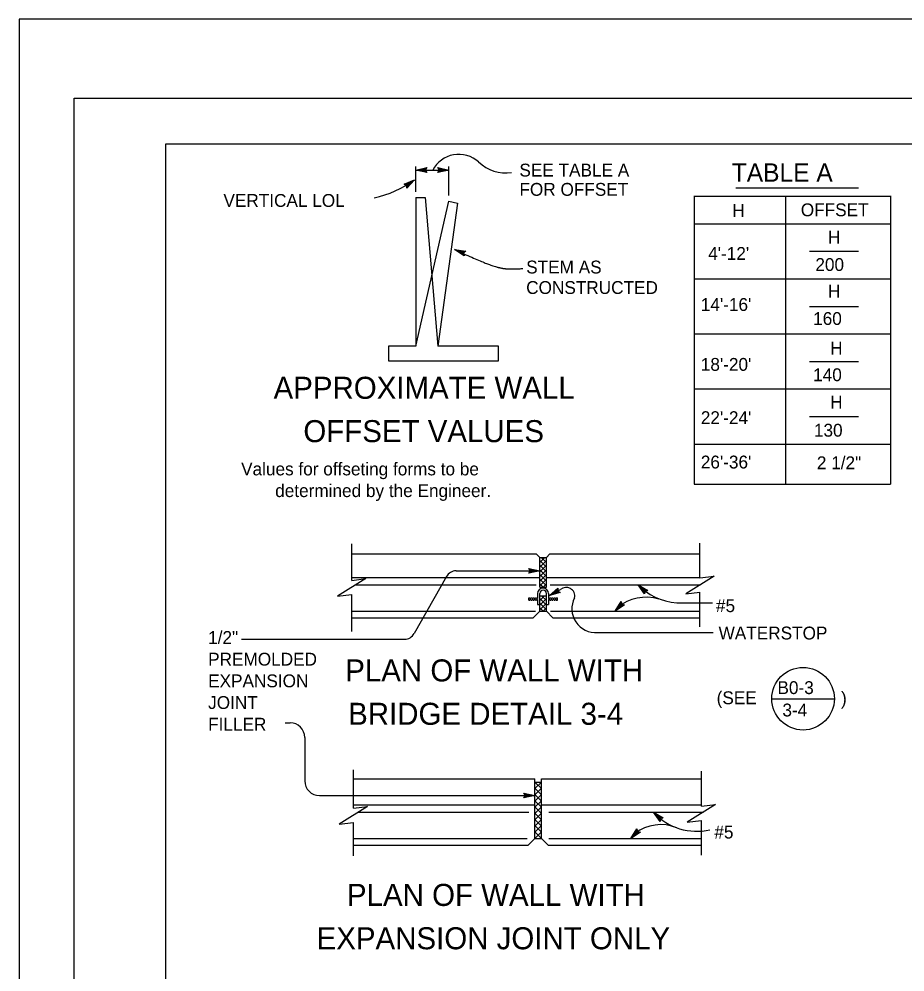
# Model space of a CAD drawing. Extents: x -894 to 866, y -472 to 714.
# Drawn here: x -894 to -411, y 195 to 714 of the extents above; entities that cross this region are included whole.
import ezdxf

# ---------------------------------------------------------------- set-up
doc = ezdxf.new("R2010")
doc.units = 0
for name, color, linetype in [('border_PLOTTING-ELEMENTS', 7, 'Continuous'), ('border_rw_22x34_Cut_Lines', 7, 'Continuous'), ('border_SHEET', 7, 'Continuous'), ('rd_QTY-TABLE', 7, 'Continuous'), ('str_Concrete-A', 7, 'Continuous'), ('str_Reinforcement-E', 7, 'Continuous'), ('str_Text-A', 7, 'Continuous')]:
    doc.layers.add(name, color=color, linetype=linetype)

msp = doc.modelspace()

# ---------------------------------------------------------------- linework, layer by layer
at = {"layer": 'border_PLOTTING-ELEMENTS'}
for points in [[(-894.04, -472.44), (865.96, -472.44), (865.96, 713.56), (-894.04, 713.56)], [(-864.04, 670.56), (835.96, 670.56), (835.96, -429.44), (-864.04, -429.44)]]:
    msp.add_lwpolyline(points, close=True, dxfattribs=at)
at = {"layer": 'border_rw_22x34_Cut_Lines'}
msp.add_lwpolyline([(-864.04, 670.56), (835.96, 670.56), (835.96, -429.44), (-864.04, -429.44)], close=True, dxfattribs=at)
at = {"layer": 'border_SHEET'}
for p, q in [((-814.04, 645.56), (810.96, 645.56)), ((-814.04, -404.44), (-814.04, 645.56))]:
    msp.add_line(p, q, dxfattribs=at)
at = {"layer": 'rd_QTY-TABLE'}
for p, q in [((-503.67, 621.63), (-436.83, 621.63)), ((-526.21, 617.29), (-526.21, 460.15)), ((-526.21, 617.08), (-419.32, 617.08)), ((-476.59, 617.29), (-476.59, 460.15)), ((-419.32, 617.29), (-419.32, 460.15)), ((-526.21, 602.08), (-419.32, 602.08)), ((-463.4, 587.08), (-436.83, 587.08)), ((-526.21, 572.08), (-419.32, 572.08)), ((-463.4, 557.08), (-436.83, 557.08)), ((-526.21, 542.08), (-419.32, 542.08)), ((-463.4, 527.08), (-436.83, 527.08)), ((-526.21, 512.08), (-419.32, 512.08)), ((-463.4, 497.08), (-436.83, 497.08)), ((-526.21, 482.08), (-419.32, 482.08)), ((-526.21, 460.15), (-419.32, 460.15))]:
    msp.add_line(p, q, dxfattribs=at)
at = {"layer": 'str_Concrete-A'}
for p, q in [((-677.88, 616.4), (-677.88, 535.4)), ((-677.88, 616.4), (-672.88, 616.4)), ((-677.88, 535.4), (-660, 614.38)), ((-672.88, 616.4), (-665.88, 535.4)), ((-655.12, 613.27), (-665.88, 535.4)), ((-660, 614.38), (-655.12, 613.27)), ((-677.88, 535.4), (-692.88, 535.4)), ((-692.88, 535.4), (-692.88, 527.4)), ((-632.88, 535.4), (-665.88, 535.4)), ((-632.88, 527.4), (-632.88, 535.4)), ((-692.88, 527.4), (-632.88, 527.4)), ((-712.81, 407.8), (-712.81, 427.74)), ((-523.21, 409.12), (-523.21, 428.08)), ((-712.81, 422.22), (-612.32, 422.22)), ((-610.39, 420.29), (-612.32, 422.22)), ((-606.79, 420.29), (-604.87, 422.22)), ((-604.87, 422.22), (-523.21, 422.22)), ((-610.39, 404.05), (-610.39, 420.29)), ((-610.39, 417.53), (-607.63, 420.29)), ((-610.39, 420.29), (-606.79, 420.29)), ((-610.39, 414.98), (-606.79, 418.58)), ((-610.39, 418.58), (-606.79, 414.98)), ((-610.39, 412.44), (-606.79, 416.04)), ((-610.39, 416.04), (-606.79, 412.44)), ((-609.56, 420.29), (-606.79, 417.53)), ((-606.79, 404.05), (-606.79, 420.29)), ((-610.39, 409.89), (-606.79, 413.49)), ((-610.39, 413.49), (-606.79, 409.89)), ((-610.39, 407.35), (-606.79, 410.95)), ((-610.39, 410.95), (-606.79, 407.35)), ((-712.81, 409.42), (-610.39, 409.42)), ((-610.39, 404.8), (-606.79, 408.4)), ((-610.39, 408.4), (-606.79, 404.8)), ((-610.39, 405.85), (-608.59, 404.05)), ((-608.59, 404.05), (-606.79, 405.85)), ((-606.79, 409.42), (-523.21, 409.42)), ((-712.81, 379.99), (-712.81, 400.12)), ((-611.59, 400.62), (-611.59, 397.92)), ((-610.39, 404.05), (-606.79, 404.05)), ((-610.39, 391.02), (-610.39, 400.62)), ((-606.79, 391.02), (-606.79, 400.62)), ((-605.59, 400.62), (-605.59, 397.92)), ((-523.21, 382.58), (-523.21, 401.44)), ((-616.39, 398.22), (-615.79, 398.22)), ((-616.39, 397.02), (-616.39, 398.22)), ((-616.39, 397.02), (-615.81, 397.02)), ((-615.79, 397.92), (-615.79, 398.22)), ((-615.79, 397.92), (-615.19, 397.92)), ((-615.79, 397.02), (-615.79, 397.32)), ((-615.79, 397.32), (-615.19, 397.32)), ((-615.19, 398.22), (-614.59, 398.22)), ((-615.19, 397.92), (-615.19, 398.22)), ((-615.19, 397.02), (-615.19, 397.32)), ((-615.19, 397.02), (-614.6, 397.02)), ((-614.59, 397.92), (-614.59, 398.22)), ((-614.59, 397.92), (-613.99, 397.92)), ((-614.59, 397.03), (-614.59, 397.32)), ((-614.59, 397.32), (-613.99, 397.32)), ((-613.99, 398.22), (-613.39, 398.22)), ((-613.99, 397.92), (-613.99, 398.22)), ((-613.99, 397.02), (-613.99, 397.32)), ((-613.99, 397.02), (-613.39, 397.02)), ((-613.39, 397.92), (-613.39, 398.22)), ((-613.39, 397.92), (-612.79, 397.92)), ((-613.39, 397.02), (-613.39, 397.32)), ((-613.39, 397.32), (-612.79, 397.32)), ((-613.39, 397.02), (-613.39, 397.03)), ((-612.79, 398.22), (-612.19, 398.22)), ((-612.79, 397.92), (-612.79, 398.22)), ((-612.79, 397.02), (-612.79, 397.32)), ((-612.79, 397.02), (-612.19, 397.02)), ((-612.19, 397.92), (-612.19, 398.22)), ((-612.19, 397.92), (-611.59, 397.92)), ((-612.19, 397.02), (-612.19, 397.32)), ((-612.19, 397.32), (-611.59, 397.32)), ((-611.59, 397.32), (-611.59, 394.62)), ((-611.59, 394.62), (-610.39, 394.62)), ((-610.39, 399.42), (-606.79, 399.42)), ((-610.39, 396.85), (-607.83, 399.42)), ((-610.39, 394.31), (-606.79, 397.91)), ((-610.39, 397.91), (-606.79, 394.31)), ((-610.39, 391.76), (-606.79, 395.36)), ((-610.39, 395.36), (-606.79, 391.76)), ((-609.36, 399.42), (-606.79, 396.85)), ((-606.79, 394.62), (-605.59, 394.62)), ((-605.59, 397.92), (-604.99, 397.92)), ((-605.59, 397.32), (-605.59, 394.62)), ((-605.59, 397.32), (-604.99, 397.32)), ((-604.99, 398.22), (-604.39, 398.22)), ((-604.99, 397.92), (-604.99, 398.22)), ((-604.99, 397.02), (-604.99, 397.32)), ((-604.99, 397.02), (-604.39, 397.02)), ((-604.39, 397.92), (-604.39, 398.22)), ((-604.39, 397.92), (-603.79, 397.92)), ((-604.39, 397.02), (-604.39, 397.32)), ((-604.39, 397.32), (-603.79, 397.32)), ((-603.79, 398.22), (-603.19, 398.22)), ((-603.79, 397.92), (-603.79, 398.22)), ((-603.79, 397.02), (-603.79, 397.32)), ((-603.79, 397.02), (-603.19, 397.02)), ((-603.19, 397.92), (-603.19, 398.22)), ((-603.19, 397.92), (-602.59, 397.92)), ((-603.19, 397.02), (-603.19, 397.32)), ((-603.19, 397.32), (-602.59, 397.32)), ((-602.59, 398.22), (-601.99, 398.22)), ((-602.59, 397.92), (-602.59, 398.22)), ((-602.59, 397.02), (-602.59, 397.32)), ((-602.59, 397.02), (-601.99, 397.02)), ((-601.99, 397.92), (-601.99, 398.22)), ((-601.99, 397.92), (-601.99, 397.93)), ((-601.99, 397.92), (-601.39, 397.92)), ((-601.99, 397.02), (-601.99, 397.32)), ((-601.99, 397.32), (-601.39, 397.32)), ((-601.39, 398.22), (-600.79, 398.22)), ((-601.39, 397.92), (-601.39, 398.22)), ((-601.39, 397.02), (-601.39, 397.32)), ((-601.39, 397.02), (-600.79, 397.02)), ((-600.79, 397.02), (-600.79, 398.22)), ((-613.99, 387.42), (-610.39, 391.02)), ((-610.39, 392.82), (-608.59, 391.02)), ((-610.39, 391.02), (-606.79, 391.02)), ((-608.59, 391.02), (-606.79, 392.82)), ((-603.19, 387.42), (-606.79, 391.02)), ((-712.81, 387.42), (-613.99, 387.42)), ((-603.19, 387.42), (-523.21, 387.42)), ((-711.89, 283.68), (-711.89, 304.66)), ((-522.29, 284.74), (-522.29, 303.95)), ((-711.89, 299.62), (-613.07, 299.62)), ((-613.07, 267.22), (-613.07, 299.62)), ((-613.07, 297.97), (-609.47, 294.37)), ((-613.07, 294.37), (-609.47, 297.97)), ((-613.07, 297.97), (-609.47, 297.97)), ((-609.47, 267.22), (-609.47, 299.62)), ((-609.47, 299.62), (-522.29, 299.62)), ((-613.07, 294.58), (-609.47, 290.98)), ((-613.07, 290.98), (-609.47, 294.58)), ((-613.07, 291.19), (-609.47, 287.59)), ((-613.07, 287.59), (-609.47, 291.19)), ((-711.89, 285.62), (-613.07, 285.62)), ((-613.07, 287.79), (-609.47, 284.19)), ((-613.07, 284.19), (-609.47, 287.79)), ((-609.47, 285.62), (-522.29, 285.62)), ((-613.07, 284.4), (-609.47, 280.8)), ((-613.07, 280.8), (-609.47, 284.4)), ((-613.07, 281), (-609.47, 277.4)), ((-613.07, 277.4), (-609.47, 281)), ((-711.89, 257.71), (-711.89, 276)), ((-613.07, 277.61), (-609.47, 274.01)), ((-613.07, 274.01), (-609.47, 277.61)), ((-522.29, 258.18), (-522.29, 277.06)), ((-613.07, 274.22), (-609.47, 270.62)), ((-613.07, 270.62), (-609.47, 274.22)), ((-613.07, 270.82), (-609.47, 267.22)), ((-613.07, 267.22), (-609.47, 270.82)), ((-616.67, 263.62), (-613.07, 267.22)), ((-613.07, 267.22), (-609.47, 267.22)), ((-605.87, 263.62), (-609.47, 267.22)), ((-711.89, 263.62), (-616.67, 263.62)), ((-605.87, 263.62), (-522.29, 263.62))]:
    msp.add_line(p, q, dxfattribs=at)
for points in [[(-523.21, 409.12), (-515.42, 410.1), (-530.78, 400.5), (-523.21, 401.44)], [(-712.74, 407.81), (-705.2, 408.75), (-720.56, 399.15), (-712.88, 400.11)], [(-522.24, 284.75), (-514.7, 285.69), (-530.06, 276.09), (-522.38, 277.05)], [(-711.77, 283.69), (-704.24, 284.63), (-719.6, 275.03), (-711.92, 275.99)]]:
    msp.add_lwpolyline(points, dxfattribs=at)
for radius in [3, 1.8]:
    msp.add_arc((-608.59, 400.62), radius, 0, 180, dxfattribs=at)
at = {"layer": 'str_Reinforcement-E'}
for p, q in [((-710.54, 405.42), (-612.35, 405.42)), ((-604.81, 405.42), (-522.91, 405.42)), ((-712.81, 391.02), (-612.77, 391.02)), ((-604.61, 391.02), (-523.21, 391.02)), ((-709.05, 281.62), (-616.33, 281.62)), ((-605.4, 281.62), (-521.21, 281.62)), ((-711.89, 267.22), (-617.3, 267.22)), ((-605.4, 267.22), (-522.29, 267.22))]:
    msp.add_line(p, q, dxfattribs=at)
at = {"layer": 'str_Text-A'}
for p, q in [((-677.88, 619.4), (-677.88, 633.3)), ((-660, 617.38), (-660, 633.3)), ((-677.88, 631.3), (-671.88, 632.63)), ((-677.88, 631.3), (-660, 631.3)), ((-671.88, 629.96), (-677.88, 631.3)), ((-677.88, 631.3), (-677.88, 631.3)), ((-672.09, 630.32), (-676.5, 631.3)), ((-676.48, 631.3), (-672.11, 632.27)), ((-675.11, 631.3), (-672.29, 631.92)), ((-672.33, 630.68), (-675.11, 631.3)), ((-673.73, 631.3), (-672.52, 631.57)), ((-672.5, 631.02), (-673.73, 631.3)), ((-671.88, 632.63), (-672.68, 631.3)), ((-672.68, 631.3), (-671.88, 629.96)), ((-671.88, 632.63), (-671.88, 632.63)), ((-671.88, 629.96), (-671.88, 629.96)), ((-665.2, 631.3), (-666, 632.64)), ((-666, 632.64), (-666, 632.64)), ((-666, 632.64), (-660, 631.3)), ((-660, 631.3), (-666, 629.97)), ((-666, 629.97), (-665.2, 631.3)), ((-666, 629.97), (-666, 629.97)), ((-665.78, 632.29), (-661.38, 631.3)), ((-661.39, 631.3), (-665.76, 630.33)), ((-662.76, 631.3), (-665.59, 630.68)), ((-665.55, 631.93), (-662.76, 631.3)), ((-665.37, 631.58), (-664.14, 631.3)), ((-664.14, 631.3), (-665.35, 631.04)), ((-660, 631.3), (-660, 631.3)), ((-684.29, 623.65), (-678.58, 625.93)), ((-682.87, 622.99), (-684.29, 623.65)), ((-684.29, 623.65), (-684.29, 623.65)), ((-683.91, 623.48), (-679.72, 625.15)), ((-683.51, 623.31), (-680.86, 624.37)), ((-683.17, 623.12), (-682, 623.59)), ((-682.78, 621.44), (-682.87, 622.99)), ((-682, 623.59), (-682.85, 622.69)), ((-680.86, 624.37), (-682.84, 622.26)), ((-679.73, 625.14), (-682.79, 621.87)), ((-678.58, 625.93), (-682.78, 621.44)), ((-678.58, 625.93), (-678.58, 625.93)), ((-682.78, 621.44), (-682.78, 621.44)), ((-651.65, 584.62), (-656.81, 587.97)), ((-656.81, 587.97), (-656.81, 587.97)), ((-656.81, 587.97), (-650.72, 587.13)), ((-651.73, 585.03), (-655.52, 587.49)), ((-655.51, 587.49), (-651.07, 586.87)), ((-651.83, 585.45), (-654.22, 587.01)), ((-654.22, 587.01), (-651.36, 586.61)), ((-650.72, 587.13), (-651.94, 586.16)), ((-650.72, 587.13), (-650.72, 587.13)), ((-651.87, 585.84), (-652.93, 586.52)), ((-652.93, 586.52), (-651.7, 586.35)), ((-651.94, 586.16), (-651.65, 584.62)), ((-651.65, 584.62), (-651.65, 584.62)), ((-655.95, 412.98), (-610.39, 412.98)), ((-615.59, 412.98), (-616.39, 414.32)), ((-616.39, 414.32), (-616.39, 414.32)), ((-616.39, 414.32), (-610.39, 412.98)), ((-610.39, 412.98), (-616.39, 411.65)), ((-616.39, 411.65), (-615.59, 412.98)), ((-616.39, 411.65), (-616.39, 411.65)), ((-616.18, 413.96), (-611.77, 412.98)), ((-611.78, 412.98), (-616.16, 412.01)), ((-613.16, 412.98), (-615.98, 412.36)), ((-615.94, 413.61), (-613.16, 412.98)), ((-615.77, 413.26), (-614.54, 412.98)), ((-614.54, 412.98), (-615.75, 412.72)), ((-610.39, 412.98), (-610.39, 412.98)), ((-661.17, 409.94), (-678.83, 378.8)), ((-553.27, 400.39), (-556.83, 405.4)), ((-556.83, 405.4), (-556.83, 405.4)), ((-556.83, 405.4), (-551.48, 402.38)), ((-555.23, 403.89), (-556.39, 404.93)), ((-605.16, 399.54), (-600.51, 403.55)), ((-599.24, 401.2), (-605.16, 399.54)), ((-603.99, 400.13), (-599.08, 402.77)), ((-599.6, 401.41), (-603.95, 400.2)), ((-603.94, 400.21), (-600.54, 403.13)), ((-602.73, 400.85), (-600.53, 402.74)), ((-599.98, 401.62), (-602.73, 400.85)), ((-601.51, 401.5), (-600.57, 402.31)), ((-600.3, 401.84), (-601.51, 401.5)), ((-600.51, 403.55), (-600.58, 402)), ((-600.58, 402), (-599.24, 401.2)), ((-600.51, 403.55), (-600.51, 403.55)), ((-599.24, 401.2), (-599.24, 401.2)), ((-553.19, 400.8), (-555.81, 404.48)), ((-555.79, 404.48), (-551.9, 402.27)), ((-553.12, 401.23), (-554.78, 403.55)), ((-554.78, 403.55), (-552.26, 402.13)), ((-553.02, 401.6), (-553.75, 402.63)), ((-553.75, 402.63), (-552.67, 402.02)), ((-552.97, 401.93), (-553.27, 400.39)), ((-553.27, 400.39), (-553.27, 400.39)), ((-551.48, 402.38), (-552.97, 401.93)), ((-551.48, 402.38), (-551.48, 402.38)), ((-605.16, 399.54), (-605.16, 399.54)), ((-569.33, 391.11), (-566.03, 396.29)), ((-564.55, 394.5), (-568.36, 392.09)), ((-568.35, 392.1), (-565.94, 395.87)), ((-567.38, 393.06), (-565.82, 395.5)), ((-564.97, 394.59), (-567.38, 393.06)), ((-566.4, 394.04), (-565.73, 395.08)), ((-565.34, 394.71), (-566.4, 394.04)), ((-566.03, 396.29), (-566.03, 396.29)), ((-566.03, 396.29), (-565.66, 394.79)), ((-565.66, 394.79), (-564.14, 394.41)), ((-532.68, 395.53), (-516.37, 395.53)), ((-564.14, 394.41), (-569.33, 391.11)), ((-569.33, 391.11), (-569.33, 391.11)), ((-564.14, 394.41), (-564.14, 394.41)), ((-578.85, 379.43), (-515.94, 379.43)), ((-772.85, 375.76), (-684.05, 375.76)), ((-483.98, 343.33), (-449.92, 343.33)), ((-749.17, 330.22), (-746.41, 330.22)), ((-738.41, 322.22), (-738.41, 298.61)), ((-618.27, 290.61), (-619.07, 291.95)), ((-619.07, 291.95), (-619.07, 291.95)), ((-619.07, 291.95), (-613.07, 290.61)), ((-618.85, 291.59), (-614.45, 290.61)), ((-618.62, 291.23), (-615.83, 290.61)), ((-618.44, 290.89), (-617.21, 290.61)), ((-730.41, 290.61), (-613.07, 290.61)), ((-613.07, 290.61), (-619.07, 289.28)), ((-619.07, 289.28), (-618.27, 290.61)), ((-619.07, 289.28), (-619.07, 289.28)), ((-614.46, 290.61), (-618.84, 289.64)), ((-615.83, 290.61), (-618.66, 289.98)), ((-617.21, 290.61), (-618.42, 290.34)), ((-613.07, 290.61), (-613.07, 290.61)), ((-544.89, 276.48), (-548.45, 281.48)), ((-548.45, 281.48), (-548.45, 281.48)), ((-548.45, 281.48), (-543.1, 278.46)), ((-544.81, 276.88), (-547.43, 280.56)), ((-547.41, 280.56), (-543.52, 278.35)), ((-544.74, 277.31), (-546.4, 279.63)), ((-546.4, 279.63), (-543.88, 278.21)), ((-544.64, 277.68), (-545.37, 278.71)), ((-545.37, 278.71), (-544.3, 278.1)), ((-544.59, 278.01), (-544.89, 276.48)), ((-544.89, 276.48), (-544.89, 276.48)), ((-543.1, 278.46), (-544.59, 278.01)), ((-543.1, 278.46), (-543.1, 278.46)), ((-560.73, 267.23), (-557.52, 272.47)), ((-555.6, 270.62), (-560.73, 267.23)), ((-559.77, 268.23), (-557.43, 272.05)), ((-556.01, 270.71), (-559.77, 268.22)), ((-558.81, 269.22), (-557.3, 271.68)), ((-556.43, 270.79), (-558.81, 269.22)), ((-557.85, 270.21), (-557.2, 271.27)), ((-556.8, 270.9), (-557.85, 270.21)), ((-557.52, 272.47), (-557.52, 272.47)), ((-557.52, 272.47), (-557.12, 270.97)), ((-557.12, 270.97), (-555.6, 270.62)), ((-555.6, 270.62), (-555.6, 270.62)), ((-560.73, 267.23), (-560.73, 267.23))]:
    msp.add_line(p, q, dxfattribs=at)
msp.add_circle((-466.95, 343.33), 17.03, dxfattribs=at)
for centre, radius, start, end in [((-654.49, 623.8), 16.06, 47.9829, 152.4372), ((-628.61, 651.72), 22.01, 226.5817, 277.5789), ((-713.44, 675), 60.19, 282.2389, 305.3865), ((-655.95, 406.98), 6, 90, 150.4438), ((-595.95, 399.33), 4.64, 347.7114, 132.3246), ((-533.57, 427.72), 32.2, 227.7212, 271.5876), ((-579.92, 392.35), 12.96, 152.4496, 274.7399), ((-552.66, 375.16), 23.47, 72.4473, 130.4454), ((-684.05, 381.76), 6, 270, 330.4436), ((-746.41, 322.22), 8, 0, 90), ((-730.41, 298.61), 8, 180, 270), ((-524.76, 303.32), 32.2, 223.2987, 282.6707), ((-544.47, 251.27), 23.47, 68.2271, 126.7138)]:
    msp.add_arc(centre, radius, start, end, dxfattribs=at)
msp.add_open_spline([(-656.81, 587.97), (-640.84, 580.78), (-632.38, 577.96), (-626.74, 577.33), (-619.54, 577.64)], degree=2, dxfattribs=at)

# ---------------------------------------------------------------- texts
at = {"layer": 'rd_QTY-TABLE'}
for s, height, p in [('TABLE A', 10, (-505.8, 624.97)), ('H', 7, (-505.56, 605.75)), ('OFFSET', 7, (-468.19, 606.15)), ('H', 7, (-453.4, 591.24)), ("4'-12'", 7, (-518.63, 582.38)), ('200', 7, (-460.25, 576.34)), ('H', 7, (-453.4, 561.83)), ("14'-16'", 7, (-522.66, 554.58)), ('160', 7, (-461.46, 546.93)), ('H', 7, (-452.2, 530.81)), ("18'-20'", 7, (-522.66, 521.95)), ('140', 7, (-461.46, 516.31)), ('H', 7, (-452.2, 501.4)), ("22'-24'", 7, (-522.66, 492.94)), ('130', 7, (-461.05, 486.09)), ("26'-36'", 7, (-522.66, 468.77)), ('2 1/2"', 7, (-459.44, 468.36))]:
    msp.add_text(s, height=height, dxfattribs=at).set_placement(p)
at = {"layer": 'str_Text-A'}
for s, height, p in [('SEE TABLE A', 7, (-621.47, 627.79)), ('FOR OFFSET', 7, (-621.47, 617.29)), ('VERTICAL LOL', 7, (-782.71, 611.25)), ('STEM AS', 7, (-617.79, 574.98)), ('CONSTRUCTED', 7, (-617.79, 563.82)), ('APPROXIMATE WALL', 12, (-755.41, 506.71)), ('OFFSET VALUES', 12, (-739.17, 483.09)), ('Values for offseting forms to be', 7, (-773.08, 465)), ('determined by the Engineer.', 7, (-754.51, 453.19)), ('#5', 7, (-514.39, 390.52)), ('1/2"', 7, (-791.04, 373.19)), ('WATERSTOP', 7, (-512.97, 375.61)), ('PREMOLDED', 7, (-791.04, 361.38)), ('PLAN OF WALL WITH', 12, (-716.35, 352.76)), ('EXPANSION', 7, (-791.04, 349.57)), ('B0-3', 7, (-480.91, 345.88)), ('JOINT', 7, (-791.04, 337.76)), ('(SEE', 7, (-514.04, 340.36)), (')', 7, (-446.27, 340.11)), ('BRIDGE DETAIL 3-4', 12, (-714.79, 329.13)), ('3-4', 7, (-478.2, 333.69)), ('FILLER', 7, (-791.04, 325.94)), ('#5', 7, (-515.28, 267.2)), ('PLAN OF WALL WITH', 12, (-715.42, 230.48)), ('EXPANSION JOINT ONLY', 12, (-731.97, 206.86))]:
    msp.add_text(s, height=height, dxfattribs=at).set_placement(p)

doc.saveas('drawing.dxf')
